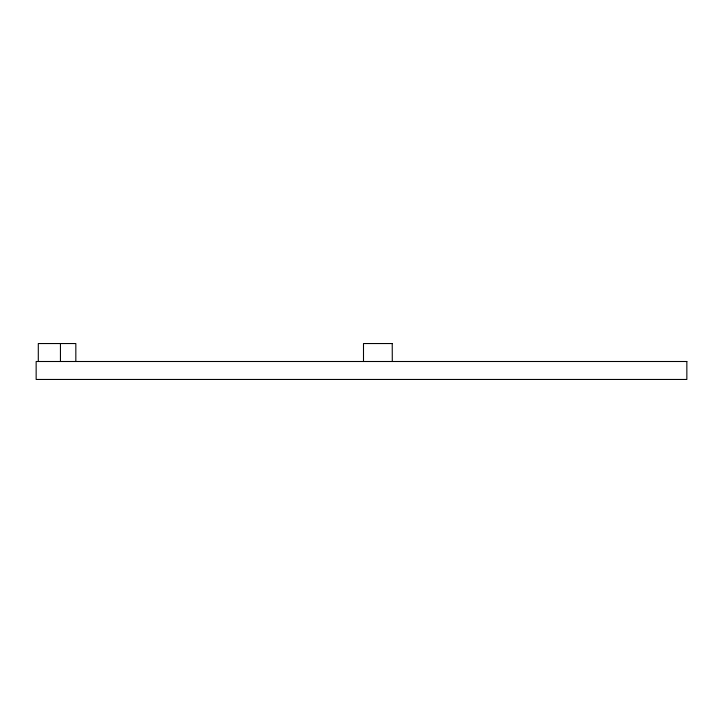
<?xml version="1.0" encoding="UTF-8"?>
<svg xmlns="http://www.w3.org/2000/svg" width="723" height="723" viewBox="0 0 723 723"><rect width="100%" height="100%" fill="white"/><g stroke="black" fill="none" stroke-linecap="round" stroke-linejoin="round"><path stroke-width="1.08" d="M392.291 343.542L363.497 343.542L363.497 361.5M392.228 343.542L392.291 361.5M75.834 361.5L75.834 343.542L38.301 343.542L38.301 361.5M60.443 343.542L60.443 361.5M686.85 361.5L36.15 361.5L36.15 379.458L686.85 379.458L686.85 361.5"/></g></svg>
